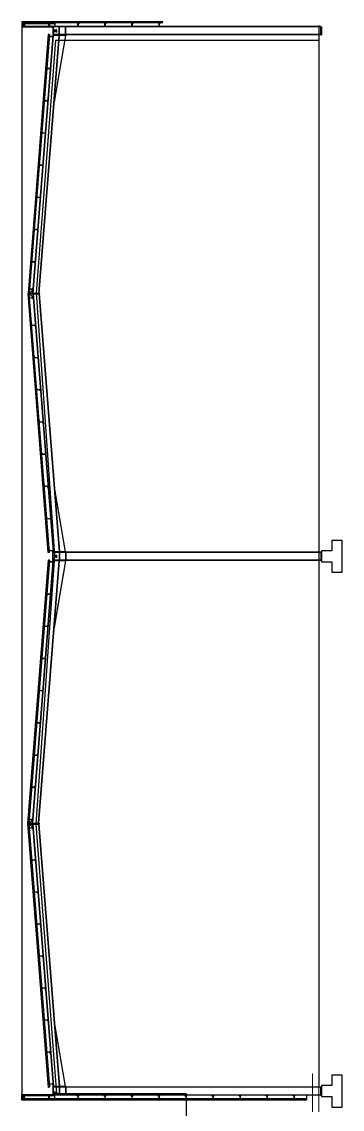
# Model space of a CAD drawing. Header units: millimetres. Extents: x -32 to 1412, y -324 to 2887.
# Drawn here: x 934.3 to 949.7, y 1905.6 to 1957.9 of the extents above; entities that cross this region are included whole.
import ezdxf

# ---------------------------------------------------------------- set-up
doc = ezdxf.new("R2010")
doc.units = ezdxf.units.MM
doc.header["$LTSCALE"] = 0.5
doc.layers.get('0').update_dxf_attribs({"linetype": 'CONTINUOUS'})
doc.layers.add('_Detalhes', color=7, linetype='CONTINUOUS', lineweight=5, true_color=0x00a600)
for name, color, linetype, lineweight in [('Arq_Paredes', 7, 'CONTINUOUS', 5), ('quadros eletricos', 3, 'CONTINUOUS', 30), ('Top_Parques estacionamento', 7, 'CONTINUOUS', 5)]:
    doc.layers.add(name, color=color, linetype=linetype, lineweight=lineweight)
doc.layers.add('construir cortes', color=1, linetype='CONTINUOUS')

# ---------------------------------------------------------------- blocks, each defined once
blk = doc.blocks.new('Z170')
blk.add_lwpolyline([(-0.026, 0.0045), (-0.026, 0.02), (-0.0235, 0.02), (-0.0235, 0.0045, 0.4142136), (-0.0215, 0.0025), (0.0215, 0.0025, 0.4142136), (0.0235, 0.0045), (0.0235, 0.1655, -0.4142136), (0.028, 0.17), (0.071, 0.17, -0.4142136), (0.0755, 0.1655), (0.0755, 0.15), (0.073, 0.15), (0.073, 0.1655, 0.4142136), (0.071, 0.1675), (0.028, 0.1675, 0.4142136), (0.026, 0.1655), (0.026, 0.0045, -0.4142136), (0.0215, 0), (-0.0215, 0, -0.4142136)], format="xyb", close=True)
blk = doc.blocks.new('Lugar de estacionamento - 5 x2_5 mm - 90 graus-380267-A')
at = {"layer": 'Top_Parques estacionamento'}
for p, q in [((73.539, 0.003), (75.385, 0.003)), ((73.539, 0), (73.56, 0))]:
    blk.add_line(p, q, dxfattribs=at)

msp = doc.modelspace()

# ---------------------------------------------------------------- linework, layer by layer
at = {"layer": '_Detalhes'}
msp.add_line((948.562, 1907.27), (948.562, 1905.445), dxfattribs=at)
at = {"layer": 'Arq_Paredes'}
msp.add_line((948.262, 1907.27), (948.262, 1905.424), dxfattribs=at)
at = {"layer": 'construir cortes'}
for p, q in [((934.262, 1957.907), (934.262, 1906.252)), ((941.057, 1957.907), (934.262, 1957.907)), ((941.057, 1957.847), (934.262, 1957.847)), ((935.754, 1957.642), (934.262, 1957.642)), ((934.292, 1957.847), (934.292, 1957.672)), ((934.292, 1957.832), (934.292, 1957.672)), ((934.292, 1957.832), (935.854, 1957.832)), ((934.292, 1957.824), (935.854, 1957.824)), ((934.292, 1957.679), (935.854, 1957.679)), ((935.854, 1957.672), (934.292, 1957.672)), ((934.332, 1957.777), (934.379, 1957.777)), ((934.332, 1957.727), (934.379, 1957.727)), ((934.359, 1957.802), (934.369, 1957.802)), ((934.359, 1957.787), (934.369, 1957.787)), ((934.359, 1957.767), (934.369, 1957.767)), ((934.359, 1957.737), (934.369, 1957.737)), ((934.359, 1957.717), (934.369, 1957.717)), ((934.359, 1957.702), (934.369, 1957.702)), ((934.369, 1957.802), (934.369, 1957.702)), ((934.369, 1957.757), (934.404, 1957.757)), ((934.369, 1957.747), (934.404, 1957.747)), ((934.404, 1957.757), (934.404, 1957.747)), ((935.556, 1957.777), (935.586, 1957.777)), ((935.556, 1957.727), (935.586, 1957.727)), ((935.566, 1957.802), (935.566, 1957.702)), ((935.566, 1957.802), (935.576, 1957.802)), ((935.566, 1957.787), (935.576, 1957.787)), ((935.566, 1957.767), (935.576, 1957.767)), ((935.566, 1957.737), (935.576, 1957.737)), ((935.566, 1957.717), (935.576, 1957.717)), ((935.566, 1957.702), (935.576, 1957.702)), ((935.576, 1957.802), (935.576, 1957.702)), ((935.576, 1957.757), (935.611, 1957.757)), ((935.576, 1957.747), (935.611, 1957.747)), ((935.611, 1957.757), (935.611, 1957.747)), ((935.754, 1957.672), (935.754, 1957.272)), ((935.774, 1957.672), (935.754, 1957.672)), ((948.662, 1957.672), (935.774, 1957.672)), ((935.774, 1957.672), (935.774, 1957.272)), ((948.662, 1957.658), (935.774, 1957.658)), ((935.854, 1957.832), (935.854, 1957.672)), ((936.062, 1957.286), (936.062, 1957.657)), ((936.078, 1957.657), (936.062, 1957.657)), ((936.078, 1957.286), (936.078, 1957.657)), ((936.363, 1957.286), (936.363, 1957.657)), ((936.379, 1957.657), (936.363, 1957.657)), ((936.379, 1957.286), (936.379, 1957.657)), ((936.988, 1957.794), (936.958, 1957.794)), ((936.988, 1957.729), (936.958, 1957.729)), ((936.967, 1957.804), (936.98, 1957.804)), ((936.967, 1957.784), (936.98, 1957.784)), ((936.967, 1957.739), (936.98, 1957.739)), ((936.967, 1957.719), (936.98, 1957.719)), ((936.98, 1957.842), (936.97, 1957.842)), ((936.97, 1957.842), (936.97, 1957.672)), ((936.98, 1957.842), (936.98, 1957.672)), ((937.014, 1957.672), (936.98, 1957.706)), ((938.288, 1957.794), (938.258, 1957.794)), ((938.288, 1957.729), (938.258, 1957.729)), ((938.267, 1957.804), (938.28, 1957.804)), ((938.267, 1957.784), (938.28, 1957.784)), ((938.267, 1957.739), (938.28, 1957.739)), ((938.267, 1957.719), (938.28, 1957.719)), ((938.28, 1957.842), (938.27, 1957.842)), ((938.27, 1957.842), (938.27, 1957.672)), ((938.28, 1957.842), (938.28, 1957.672)), ((938.314, 1957.672), (938.28, 1957.706)), ((939.588, 1957.794), (939.558, 1957.794)), ((939.588, 1957.729), (939.558, 1957.729)), ((939.567, 1957.804), (939.58, 1957.804)), ((939.567, 1957.784), (939.58, 1957.784)), ((939.567, 1957.739), (939.58, 1957.739)), ((939.567, 1957.719), (939.58, 1957.719)), ((939.58, 1957.842), (939.57, 1957.842)), ((939.57, 1957.842), (939.57, 1957.672)), ((939.58, 1957.842), (939.58, 1957.672)), ((939.614, 1957.672), (939.58, 1957.706)), ((940.888, 1957.794), (940.858, 1957.794)), ((940.888, 1957.729), (940.858, 1957.729)), ((940.867, 1957.804), (940.88, 1957.804)), ((940.867, 1957.784), (940.88, 1957.784)), ((940.867, 1957.739), (940.88, 1957.739)), ((940.867, 1957.719), (940.88, 1957.719)), ((940.88, 1957.842), (940.87, 1957.842)), ((940.87, 1957.842), (940.87, 1957.672)), ((940.88, 1957.842), (940.88, 1957.672)), ((940.914, 1957.672), (940.88, 1957.706)), ((948.562, 1957.722), (948.562, 1906.687)), ((948.662, 1957.272), (948.662, 1957.672)), ((948.662, 1957.665), (948.687, 1957.665)), ((948.662, 1957.586), (948.687, 1957.586)), ((948.687, 1957.665), (948.687, 1957.278)), ((935.539, 1957.291), (934.563, 1944.822)), ((935.599, 1957.287), (934.623, 1944.822)), ((934.801, 1944.822), (935.772, 1957.251)), ((934.811, 1944.822), (935.782, 1957.251)), ((935.091, 1944.822), (936.062, 1957.251)), ((935.101, 1944.822), (936.073, 1957.251)), ((935.599, 1957.287), (935.539, 1957.291)), ((935.598, 1957.204), (935.598, 1957.21)), ((935.598, 1957.21), (935.767, 1957.196)), ((935.598, 1957.204), (935.767, 1957.19)), ((935.622, 1957.202), (935.623, 1957.208)), ((935.631, 1957.189), (935.634, 1957.219)), ((935.642, 1957.2), (935.643, 1957.206)), ((935.712, 1957.195), (935.713, 1957.201)), ((935.721, 1957.182), (935.724, 1957.212)), ((935.732, 1957.193), (935.733, 1957.199)), ((935.774, 1957.272), (935.754, 1957.272)), ((935.754, 1957.271), (935.754, 1957.251)), ((935.754, 1957.271), (936.394, 1957.271)), ((936.394, 1957.251), (935.754, 1957.251)), ((935.767, 1957.19), (935.767, 1957.196)), ((948.662, 1957.285), (935.774, 1957.285)), ((948.662, 1957.272), (935.774, 1957.272)), ((935.814, 1957.272), (935.814, 1957.285)), ((935.814, 1957.251), (935.814, 1957.271)), ((936.374, 1957.251), (935.823, 1954.051)), ((935.826, 1957.292), (935.826, 1957.244)), ((935.829, 1957.519), (935.859, 1957.519)), ((935.829, 1957.424), (935.859, 1957.424)), ((936.363, 1957.251), (935.832, 1954.166)), ((935.838, 1957.272), (935.838, 1957.285)), ((935.838, 1957.251), (935.838, 1957.271)), ((935.844, 1957.504), (935.844, 1957.534)), ((935.844, 1957.439), (935.844, 1957.409)), ((935.912, 1957.272), (935.912, 1957.285)), ((935.912, 1957.251), (935.912, 1957.271)), ((935.924, 1957.519), (935.954, 1957.519)), ((935.924, 1957.424), (935.954, 1957.424)), ((935.924, 1957.292), (935.924, 1957.244)), ((935.936, 1957.272), (935.936, 1957.285)), ((935.936, 1957.251), (935.936, 1957.271)), ((935.939, 1957.504), (935.939, 1957.534)), ((935.939, 1957.439), (935.939, 1957.409)), ((936.009, 1957.272), (936.009, 1957.285)), ((936.009, 1957.251), (936.009, 1957.271)), ((936.021, 1957.292), (936.021, 1957.244)), ((936.033, 1957.272), (936.033, 1957.285)), ((936.033, 1957.251), (936.033, 1957.271)), ((936.078, 1957.286), (936.062, 1957.286)), ((936.114, 1957.272), (936.114, 1957.285)), ((936.114, 1957.251), (936.114, 1957.271)), ((936.126, 1957.292), (936.126, 1957.244)), ((936.138, 1957.272), (936.138, 1957.285)), ((936.138, 1957.251), (936.138, 1957.271)), ((936.309, 1957.272), (936.309, 1957.285)), ((936.309, 1957.251), (936.309, 1957.271)), ((936.321, 1957.292), (936.321, 1957.244)), ((936.333, 1957.272), (936.333, 1957.285)), ((936.333, 1957.251), (936.333, 1957.271)), ((936.379, 1957.286), (936.363, 1957.286)), ((936.394, 1957.271), (936.394, 1957.251)), ((948.651, 1957.572), (948.699, 1957.572)), ((948.651, 1957.372), (948.699, 1957.372)), ((948.662, 1957.558), (948.687, 1957.558)), ((948.662, 1957.386), (948.687, 1957.386)), ((948.662, 1957.358), (948.687, 1957.358)), ((948.662, 1957.278), (948.687, 1957.278)), ((935.476, 1955.654), (935.477, 1955.66)), ((935.476, 1955.654), (935.646, 1955.64)), ((935.477, 1955.66), (935.646, 1955.646)), ((935.501, 1955.652), (935.502, 1955.658)), ((935.51, 1955.639), (935.513, 1955.669)), ((935.521, 1955.65), (935.522, 1955.656)), ((935.591, 1955.645), (935.592, 1955.651)), ((935.6, 1955.632), (935.602, 1955.662)), ((935.611, 1955.643), (935.611, 1955.649)), ((935.646, 1955.64), (935.646, 1955.646)), ((935.355, 1954.104), (935.356, 1954.11)), ((935.355, 1954.104), (935.525, 1954.09)), ((935.356, 1954.11), (935.525, 1954.096)), ((935.38, 1954.102), (935.381, 1954.108)), ((935.389, 1954.089), (935.392, 1954.119)), ((935.4, 1954.1), (935.401, 1954.106)), ((935.47, 1954.095), (935.47, 1954.101)), ((935.479, 1954.082), (935.481, 1954.112)), ((935.49, 1954.093), (935.49, 1954.099)), ((935.525, 1954.09), (935.525, 1954.096)), ((935.234, 1952.554), (935.235, 1952.56)), ((935.234, 1952.554), (935.404, 1952.54)), ((935.235, 1952.56), (935.404, 1952.546)), ((935.259, 1952.552), (935.26, 1952.558)), ((935.268, 1952.539), (935.27, 1952.569)), ((935.279, 1952.55), (935.279, 1952.556)), ((935.349, 1952.545), (935.349, 1952.551)), ((935.358, 1952.532), (935.36, 1952.562)), ((935.369, 1952.543), (935.369, 1952.549)), ((935.404, 1952.54), (935.404, 1952.546)), ((935.113, 1951.004), (935.114, 1951.01)), ((935.113, 1951.004), (935.283, 1950.99)), ((935.114, 1951.01), (935.283, 1950.996)), ((935.138, 1951.002), (935.138, 1951.008)), ((935.147, 1950.989), (935.149, 1951.019)), ((935.158, 1951), (935.158, 1951.006)), ((935.228, 1950.995), (935.228, 1951.001)), ((935.237, 1950.982), (935.239, 1951.012)), ((935.248, 1950.993), (935.248, 1950.999)), ((935.283, 1950.99), (935.283, 1950.996)), ((934.992, 1949.454), (934.992, 1949.46)), ((934.992, 1949.46), (935.162, 1949.446)), ((934.992, 1949.454), (935.161, 1949.44)), ((935.017, 1949.452), (935.017, 1949.458)), ((935.026, 1949.439), (935.028, 1949.469)), ((935.037, 1949.45), (935.037, 1949.456)), ((935.107, 1949.445), (935.107, 1949.451)), ((935.116, 1949.432), (935.118, 1949.462)), ((935.127, 1949.443), (935.127, 1949.449)), ((935.161, 1949.44), (935.162, 1949.446)), ((934.871, 1947.904), (934.871, 1947.91)), ((934.871, 1947.91), (935.041, 1947.896)), ((934.871, 1947.904), (935.04, 1947.89)), ((934.896, 1947.902), (934.896, 1947.908)), ((934.905, 1947.889), (934.907, 1947.919)), ((934.916, 1947.9), (934.916, 1947.906)), ((934.985, 1947.895), (934.986, 1947.901)), ((934.994, 1947.882), (934.997, 1947.912)), ((935.005, 1947.893), (935.006, 1947.899)), ((935.04, 1947.89), (935.041, 1947.896)), ((934.75, 1946.354), (934.75, 1946.36)), ((934.75, 1946.36), (934.92, 1946.346)), ((934.75, 1946.354), (934.919, 1946.34)), ((934.775, 1946.352), (934.775, 1946.358)), ((934.784, 1946.339), (934.786, 1946.369)), ((934.795, 1946.35), (934.795, 1946.356)), ((934.864, 1946.345), (934.865, 1946.351)), ((934.873, 1946.332), (934.876, 1946.362)), ((934.884, 1946.343), (934.885, 1946.349)), ((934.919, 1946.34), (934.92, 1946.346)), ((934.645, 1945.029), (934.645, 1945.035)), ((934.645, 1945.035), (934.814, 1945.021)), ((934.645, 1945.029), (934.814, 1945.015)), ((934.669, 1945.027), (934.67, 1945.033)), ((934.679, 1945.014), (934.681, 1945.044)), ((934.689, 1945.025), (934.69, 1945.031)), ((934.759, 1945.02), (934.76, 1945.026)), ((934.768, 1945.007), (934.771, 1945.037)), ((934.779, 1945.018), (934.78, 1945.024)), ((934.814, 1945.015), (934.814, 1945.021)), ((935.539, 1932.352), (934.563, 1944.822)), ((935.599, 1932.357), (934.623, 1944.822)), ((934.641, 1944.842), (934.641, 1944.822)), ((934.641, 1944.842), (935.121, 1944.842)), ((935.121, 1944.822), (934.641, 1944.822)), ((935.121, 1944.821), (934.641, 1944.821)), ((934.641, 1944.801), (934.641, 1944.821)), ((934.641, 1944.801), (935.121, 1944.801)), ((934.645, 1944.615), (934.814, 1944.628)), ((934.645, 1944.609), (934.814, 1944.622)), ((934.645, 1944.615), (934.645, 1944.609)), ((934.657, 1944.822), (935.137, 1944.822)), ((934.657, 1944.822), (935.137, 1944.822)), ((934.792, 1944.993), (934.661, 1944.862)), ((934.661, 1944.842), (934.661, 1944.862)), ((934.661, 1944.801), (934.661, 1944.781)), ((934.792, 1944.65), (934.661, 1944.781)), ((934.669, 1944.617), (934.67, 1944.611)), ((934.679, 1944.629), (934.681, 1944.6)), ((934.689, 1944.618), (934.69, 1944.612)), ((934.709, 1944.822), (934.709, 1944.842)), ((934.709, 1944.821), (934.709, 1944.801)), ((934.721, 1944.849), (934.721, 1944.815)), ((934.721, 1944.794), (934.721, 1944.828)), ((934.733, 1944.822), (934.733, 1944.842)), ((934.733, 1944.821), (934.733, 1944.801)), ((934.759, 1944.624), (934.76, 1944.618)), ((934.768, 1944.636), (934.771, 1944.607)), ((934.779, 1944.625), (934.78, 1944.619)), ((934.792, 1944.993), (934.812, 1944.991)), ((934.792, 1944.65), (934.812, 1944.652)), ((934.801, 1944.821), (935.772, 1932.393)), ((934.811, 1944.821), (935.782, 1932.393)), ((934.814, 1944.628), (934.814, 1944.622)), ((934.842, 1944.822), (934.842, 1944.842)), ((934.842, 1944.821), (934.842, 1944.801)), ((934.854, 1944.849), (934.854, 1944.815)), ((934.854, 1944.794), (934.854, 1944.828)), ((934.866, 1944.822), (934.866, 1944.842)), ((934.866, 1944.821), (934.866, 1944.801)), ((934.939, 1944.822), (934.939, 1944.842)), ((934.939, 1944.821), (934.939, 1944.801)), ((934.951, 1944.849), (934.951, 1944.815)), ((934.951, 1944.794), (934.951, 1944.828)), ((934.963, 1944.822), (934.963, 1944.842)), ((934.963, 1944.821), (934.963, 1944.801)), ((935.037, 1944.822), (935.037, 1944.842)), ((935.037, 1944.821), (935.037, 1944.801)), ((935.049, 1944.849), (935.049, 1944.815)), ((935.049, 1944.794), (935.049, 1944.828)), ((935.061, 1944.822), (935.061, 1944.842)), ((935.061, 1944.821), (935.061, 1944.801)), ((935.091, 1944.821), (936.062, 1932.393)), ((935.101, 1944.821), (936.073, 1932.393)), ((935.121, 1944.842), (935.121, 1944.822)), ((935.121, 1944.801), (935.121, 1944.821)), ((934.75, 1943.29), (934.919, 1943.303)), ((934.75, 1943.284), (934.92, 1943.297)), ((934.75, 1943.29), (934.75, 1943.284)), ((934.775, 1943.292), (934.775, 1943.286)), ((934.784, 1943.304), (934.786, 1943.275)), ((934.795, 1943.293), (934.795, 1943.287)), ((934.864, 1943.299), (934.865, 1943.293)), ((934.873, 1943.311), (934.876, 1943.282)), ((934.884, 1943.3), (934.885, 1943.294)), ((934.919, 1943.303), (934.92, 1943.297)), ((934.871, 1941.74), (935.04, 1941.753)), ((934.871, 1941.734), (935.041, 1941.747)), ((934.871, 1941.74), (934.871, 1941.734)), ((934.896, 1941.742), (934.896, 1941.736)), ((934.905, 1941.754), (934.907, 1941.725)), ((934.916, 1941.743), (934.916, 1941.737)), ((934.985, 1941.749), (934.986, 1941.743)), ((934.994, 1941.761), (934.997, 1941.732)), ((935.005, 1941.75), (935.006, 1941.744)), ((935.04, 1941.753), (935.041, 1941.747)), ((934.992, 1940.19), (935.161, 1940.203)), ((934.992, 1940.184), (935.162, 1940.197)), ((934.992, 1940.19), (934.992, 1940.184)), ((935.017, 1940.192), (935.017, 1940.186)), ((935.026, 1940.204), (935.028, 1940.175)), ((935.037, 1940.193), (935.037, 1940.187)), ((935.107, 1940.199), (935.107, 1940.193)), ((935.116, 1940.211), (935.118, 1940.182)), ((935.127, 1940.2), (935.127, 1940.194)), ((935.161, 1940.203), (935.162, 1940.197)), ((935.113, 1938.64), (935.283, 1938.653)), ((935.113, 1938.64), (935.114, 1938.634)), ((935.114, 1938.634), (935.283, 1938.647)), ((935.138, 1938.642), (935.138, 1938.636)), ((935.147, 1938.654), (935.149, 1938.625)), ((935.158, 1938.643), (935.158, 1938.637)), ((935.228, 1938.649), (935.228, 1938.643)), ((935.237, 1938.661), (935.239, 1938.632)), ((935.248, 1938.65), (935.248, 1938.644)), ((935.283, 1938.653), (935.283, 1938.647)), ((935.234, 1937.09), (935.404, 1937.103)), ((935.234, 1937.09), (935.235, 1937.084)), ((935.235, 1937.084), (935.404, 1937.097)), ((935.259, 1937.092), (935.26, 1937.086)), ((935.268, 1937.104), (935.27, 1937.075)), ((935.279, 1937.093), (935.279, 1937.087)), ((935.349, 1937.099), (935.349, 1937.093)), ((935.358, 1937.111), (935.36, 1937.082)), ((935.369, 1937.1), (935.369, 1937.094)), ((935.404, 1937.103), (935.404, 1937.097)), ((936.374, 1932.393), (935.823, 1935.593)), ((935.355, 1935.54), (935.525, 1935.553)), ((935.355, 1935.54), (935.356, 1935.534)), ((935.356, 1935.534), (935.525, 1935.547)), ((935.38, 1935.542), (935.381, 1935.536)), ((935.389, 1935.554), (935.392, 1935.525)), ((935.4, 1935.543), (935.401, 1935.537)), ((935.47, 1935.549), (935.47, 1935.543)), ((935.479, 1935.561), (935.481, 1935.532)), ((935.49, 1935.55), (935.49, 1935.544)), ((935.525, 1935.553), (935.525, 1935.547)), ((936.363, 1932.393), (935.832, 1935.477)), ((935.476, 1933.99), (935.646, 1934.003)), ((935.476, 1933.99), (935.477, 1933.984)), ((935.477, 1933.984), (935.646, 1933.997)), ((935.501, 1933.992), (935.502, 1933.986)), ((935.51, 1934.004), (935.513, 1933.975)), ((935.521, 1933.993), (935.522, 1933.987)), ((935.591, 1933.999), (935.592, 1933.993)), ((935.6, 1934.011), (935.602, 1933.982)), ((935.611, 1934), (935.611, 1933.994)), ((935.646, 1934.003), (935.646, 1933.997)), ((935.598, 1932.44), (935.767, 1932.453)), ((935.631, 1932.454), (935.634, 1932.425)), ((935.721, 1932.461), (935.724, 1932.432)), ((935.767, 1932.453), (935.767, 1932.447)), ((935.539, 1931.991), (934.546, 1919.307)), ((935.599, 1931.987), (934.607, 1919.307)), ((934.785, 1919.317), (935.772, 1931.951)), ((934.795, 1919.317), (935.782, 1931.951)), ((935.075, 1919.317), (936.062, 1931.951)), ((935.085, 1919.317), (936.073, 1931.951)), ((935.599, 1932.357), (935.539, 1932.352)), ((935.599, 1931.987), (935.539, 1931.991)), ((935.598, 1932.434), (935.767, 1932.447)), ((935.598, 1932.44), (935.598, 1932.434)), ((935.622, 1932.442), (935.623, 1932.436)), ((935.642, 1932.443), (935.643, 1932.437)), ((935.712, 1932.449), (935.713, 1932.443)), ((935.732, 1932.45), (935.733, 1932.444)), ((936.394, 1932.393), (935.754, 1932.393)), ((935.754, 1932.373), (935.754, 1932.393)), ((935.754, 1932.373), (936.394, 1932.373)), ((935.754, 1931.972), (935.754, 1932.372)), ((935.774, 1932.372), (935.754, 1932.372)), ((935.774, 1931.972), (935.754, 1931.972)), ((935.754, 1931.971), (935.754, 1931.951)), ((935.754, 1931.971), (936.394, 1931.971)), ((936.394, 1931.951), (935.754, 1931.951)), ((948.662, 1932.372), (935.774, 1932.372)), ((935.774, 1931.972), (935.774, 1932.372)), ((948.662, 1932.358), (935.774, 1932.358)), ((948.662, 1931.985), (935.774, 1931.985)), ((948.662, 1931.972), (935.774, 1931.972)), ((935.814, 1932.393), (935.814, 1932.373)), ((935.814, 1932.372), (935.814, 1932.358)), ((935.814, 1931.972), (935.814, 1931.985)), ((935.814, 1931.951), (935.814, 1931.971)), ((936.374, 1931.951), (935.823, 1928.751)), ((935.826, 1932.351), (935.826, 1932.4)), ((935.826, 1931.992), (935.826, 1931.944)), ((935.829, 1932.219), (935.859, 1932.219)), ((935.829, 1932.124), (935.859, 1932.124)), ((936.363, 1931.951), (935.832, 1928.866)), ((935.838, 1932.393), (935.838, 1932.373)), ((935.838, 1932.372), (935.838, 1932.358)), ((935.838, 1931.972), (935.838, 1931.985)), ((935.838, 1931.951), (935.838, 1931.971)), ((935.844, 1932.204), (935.844, 1932.234)), ((935.844, 1932.139), (935.844, 1932.109)), ((935.912, 1932.393), (935.912, 1932.373)), ((935.912, 1932.372), (935.912, 1932.358)), ((935.912, 1931.972), (935.912, 1931.985)), ((935.912, 1931.951), (935.912, 1931.971)), ((935.924, 1932.351), (935.924, 1932.4)), ((935.924, 1932.219), (935.954, 1932.219)), ((935.924, 1932.124), (935.954, 1932.124)), ((935.924, 1931.992), (935.924, 1931.944)), ((935.936, 1932.393), (935.936, 1932.373)), ((935.936, 1932.372), (935.936, 1932.358)), ((935.936, 1931.972), (935.936, 1931.985)), ((935.936, 1931.951), (935.936, 1931.971)), ((935.939, 1932.204), (935.939, 1932.234)), ((935.939, 1932.139), (935.939, 1932.109)), ((936.009, 1932.393), (936.009, 1932.373)), ((936.009, 1932.372), (936.009, 1932.358)), ((936.009, 1931.972), (936.009, 1931.985)), ((936.009, 1931.951), (936.009, 1931.971)), ((936.021, 1932.351), (936.021, 1932.4)), ((936.021, 1931.992), (936.021, 1931.944)), ((936.033, 1932.393), (936.033, 1932.373)), ((936.033, 1932.372), (936.033, 1932.358)), ((936.033, 1931.972), (936.033, 1931.985)), ((936.033, 1931.951), (936.033, 1931.971)), ((936.062, 1932.357), (936.062, 1931.986)), ((936.078, 1932.357), (936.062, 1932.357)), ((936.078, 1931.986), (936.062, 1931.986)), ((936.078, 1932.357), (936.078, 1931.986)), ((936.114, 1932.393), (936.114, 1932.373)), ((936.114, 1932.372), (936.114, 1932.358)), ((936.114, 1931.972), (936.114, 1931.985)), ((936.114, 1931.951), (936.114, 1931.971)), ((936.126, 1932.351), (936.126, 1932.4)), ((936.126, 1931.992), (936.126, 1931.944)), ((936.138, 1932.393), (936.138, 1932.373)), ((936.138, 1932.372), (936.138, 1932.358)), ((936.138, 1931.972), (936.138, 1931.985)), ((936.138, 1931.951), (936.138, 1931.971)), ((936.309, 1932.393), (936.309, 1932.373)), ((936.309, 1932.372), (936.309, 1932.358)), ((936.309, 1931.972), (936.309, 1931.985)), ((936.309, 1931.951), (936.309, 1931.971)), ((936.321, 1932.351), (936.321, 1932.4)), ((936.321, 1931.992), (936.321, 1931.944)), ((936.333, 1932.393), (936.333, 1932.373)), ((936.333, 1932.372), (936.333, 1932.358)), ((936.333, 1931.972), (936.333, 1931.985)), ((936.333, 1931.951), (936.333, 1931.971)), ((936.363, 1932.357), (936.363, 1931.986)), ((936.379, 1932.357), (936.363, 1932.357)), ((936.379, 1931.986), (936.363, 1931.986)), ((936.379, 1932.357), (936.379, 1931.986)), ((936.394, 1932.373), (936.394, 1932.393)), ((936.394, 1931.971), (936.394, 1931.951)), ((948.651, 1932.272), (948.699, 1932.272)), ((948.651, 1932.072), (948.699, 1932.072)), ((948.662, 1932.372), (948.662, 1931.972)), ((948.662, 1932.365), (948.687, 1932.365)), ((948.662, 1932.286), (948.687, 1932.286)), ((948.662, 1932.258), (948.687, 1932.258)), ((948.662, 1932.086), (948.687, 1932.086)), ((948.662, 1932.058), (948.687, 1932.058)), ((948.662, 1931.978), (948.687, 1931.978)), ((948.687, 1931.978), (948.687, 1932.365)), ((935.598, 1931.904), (935.598, 1931.91)), ((935.598, 1931.91), (935.767, 1931.896)), ((935.598, 1931.904), (935.767, 1931.89)), ((935.622, 1931.902), (935.623, 1931.908)), ((935.631, 1931.889), (935.634, 1931.919)), ((935.642, 1931.9), (935.643, 1931.906)), ((935.712, 1931.895), (935.713, 1931.901)), ((935.721, 1931.882), (935.724, 1931.912)), ((935.732, 1931.893), (935.733, 1931.899)), ((935.767, 1931.89), (935.767, 1931.896)), ((935.476, 1930.354), (935.477, 1930.36)), ((935.477, 1930.36), (935.646, 1930.346)), ((935.501, 1930.352), (935.502, 1930.358)), ((935.51, 1930.339), (935.513, 1930.369)), ((935.6, 1930.332), (935.602, 1930.362)), ((935.476, 1930.354), (935.646, 1930.34)), ((935.521, 1930.35), (935.522, 1930.356)), ((935.591, 1930.345), (935.592, 1930.351)), ((935.611, 1930.343), (935.611, 1930.349)), ((935.646, 1930.34), (935.646, 1930.346)), ((935.355, 1928.804), (935.356, 1928.81)), ((935.355, 1928.804), (935.525, 1928.79)), ((935.356, 1928.81), (935.525, 1928.796)), ((935.38, 1928.802), (935.381, 1928.808)), ((935.389, 1928.789), (935.392, 1928.819)), ((935.4, 1928.8), (935.401, 1928.806)), ((935.47, 1928.795), (935.47, 1928.801)), ((935.479, 1928.782), (935.481, 1928.812)), ((935.49, 1928.793), (935.49, 1928.799)), ((935.525, 1928.79), (935.525, 1928.796)), ((935.234, 1927.254), (935.235, 1927.26)), ((935.234, 1927.254), (935.404, 1927.24)), ((935.235, 1927.26), (935.404, 1927.246)), ((935.259, 1927.252), (935.26, 1927.258)), ((935.268, 1927.239), (935.27, 1927.269)), ((935.279, 1927.25), (935.279, 1927.256)), ((935.349, 1927.245), (935.349, 1927.251)), ((935.358, 1927.232), (935.36, 1927.262)), ((935.369, 1927.243), (935.369, 1927.249)), ((935.404, 1927.24), (935.404, 1927.246)), ((935.113, 1925.704), (935.114, 1925.71)), ((935.113, 1925.704), (935.283, 1925.69)), ((935.114, 1925.71), (935.283, 1925.696)), ((935.138, 1925.702), (935.138, 1925.708)), ((935.147, 1925.689), (935.149, 1925.719)), ((935.158, 1925.7), (935.158, 1925.706)), ((935.228, 1925.695), (935.228, 1925.701)), ((935.237, 1925.682), (935.239, 1925.712)), ((935.248, 1925.693), (935.248, 1925.699)), ((935.283, 1925.69), (935.283, 1925.696)), ((934.992, 1924.154), (934.992, 1924.16)), ((934.992, 1924.16), (935.162, 1924.146)), ((934.992, 1924.154), (935.161, 1924.14)), ((935.017, 1924.152), (935.017, 1924.158)), ((935.026, 1924.139), (935.028, 1924.169)), ((935.037, 1924.15), (935.037, 1924.156)), ((935.107, 1924.145), (935.107, 1924.151)), ((935.116, 1924.132), (935.118, 1924.162)), ((935.127, 1924.143), (935.127, 1924.149)), ((935.161, 1924.14), (935.162, 1924.146)), ((934.871, 1922.604), (934.871, 1922.61)), ((934.871, 1922.61), (935.041, 1922.596)), ((934.871, 1922.604), (935.04, 1922.59)), ((934.896, 1922.602), (934.896, 1922.608)), ((934.905, 1922.589), (934.907, 1922.619)), ((934.916, 1922.6), (934.916, 1922.606)), ((934.985, 1922.595), (934.986, 1922.601)), ((934.994, 1922.582), (934.997, 1922.612)), ((935.005, 1922.593), (935.006, 1922.599)), ((935.04, 1922.59), (935.041, 1922.596)), ((934.75, 1921.054), (934.75, 1921.06)), ((934.75, 1921.06), (934.92, 1921.046)), ((934.75, 1921.054), (934.919, 1921.04)), ((934.775, 1921.052), (934.775, 1921.058)), ((934.784, 1921.039), (934.786, 1921.069)), ((934.795, 1921.05), (934.795, 1921.056)), ((934.864, 1921.045), (934.865, 1921.051)), ((934.873, 1921.032), (934.876, 1921.062)), ((934.884, 1921.043), (934.885, 1921.049)), ((934.919, 1921.04), (934.92, 1921.046)), ((934.629, 1919.504), (934.629, 1919.51)), ((934.629, 1919.51), (934.799, 1919.496)), ((934.629, 1919.504), (934.798, 1919.49)), ((934.776, 1919.468), (934.645, 1919.337)), ((934.653, 1919.502), (934.654, 1919.508)), ((934.663, 1919.489), (934.665, 1919.519)), ((934.673, 1919.5), (934.674, 1919.506)), ((934.743, 1919.495), (934.744, 1919.501)), ((934.752, 1919.482), (934.755, 1919.512)), ((934.763, 1919.493), (934.764, 1919.499)), ((934.776, 1919.468), (934.796, 1919.466)), ((934.798, 1919.49), (934.799, 1919.496)), ((934.546, 1919.307), (935.539, 1906.602)), ((934.607, 1919.307), (935.599, 1906.607)), ((934.625, 1919.317), (934.625, 1919.297)), ((934.625, 1919.317), (935.105, 1919.317)), ((935.105, 1919.297), (934.625, 1919.297)), ((935.105, 1919.296), (934.625, 1919.296)), ((934.625, 1919.276), (934.625, 1919.296)), ((934.625, 1919.276), (935.105, 1919.276)), ((934.629, 1919.09), (934.798, 1919.103)), ((934.629, 1919.084), (934.799, 1919.097)), ((934.629, 1919.09), (934.629, 1919.084)), ((934.645, 1919.317), (934.645, 1919.337)), ((934.645, 1919.276), (934.645, 1919.256)), ((934.776, 1919.125), (934.645, 1919.256)), ((934.653, 1919.092), (934.654, 1919.086)), ((934.663, 1919.104), (934.665, 1919.075)), ((934.673, 1919.093), (934.674, 1919.087)), ((934.693, 1919.297), (934.693, 1919.317)), ((934.693, 1919.296), (934.693, 1919.276)), ((934.705, 1919.324), (934.705, 1919.29)), ((934.705, 1919.269), (934.705, 1919.303)), ((934.717, 1919.297), (934.717, 1919.317)), ((934.717, 1919.296), (934.717, 1919.276)), ((934.743, 1919.099), (934.744, 1919.093)), ((934.752, 1919.111), (934.755, 1919.082)), ((934.763, 1919.1), (934.764, 1919.094)), ((934.776, 1919.125), (934.796, 1919.127)), ((934.785, 1919.276), (935.772, 1906.643)), ((934.795, 1919.276), (935.782, 1906.643)), ((934.798, 1919.103), (934.799, 1919.097)), ((934.826, 1919.297), (934.826, 1919.317)), ((934.826, 1919.296), (934.826, 1919.276)), ((934.838, 1919.324), (934.838, 1919.29)), ((934.838, 1919.269), (934.838, 1919.303)), ((934.85, 1919.297), (934.85, 1919.317)), ((934.85, 1919.296), (934.85, 1919.276)), ((934.923, 1919.297), (934.923, 1919.317)), ((934.923, 1919.296), (934.923, 1919.276)), ((934.935, 1919.324), (934.935, 1919.29)), ((934.935, 1919.269), (934.935, 1919.303)), ((934.947, 1919.297), (934.947, 1919.317)), ((934.947, 1919.296), (934.947, 1919.276)), ((935.021, 1919.297), (935.021, 1919.317)), ((935.021, 1919.296), (935.021, 1919.276)), ((935.033, 1919.324), (935.033, 1919.29)), ((935.033, 1919.269), (935.033, 1919.303)), ((935.045, 1919.297), (935.045, 1919.317)), ((935.045, 1919.296), (935.045, 1919.276)), ((935.075, 1919.276), (936.062, 1906.643)), ((935.085, 1919.276), (936.073, 1906.643)), ((935.105, 1919.317), (935.105, 1919.297)), ((935.105, 1919.276), (935.105, 1919.296)), ((934.749, 1917.549), (934.918, 1917.562)), ((934.749, 1917.543), (934.919, 1917.556)), ((934.749, 1917.549), (934.749, 1917.543)), ((934.774, 1917.551), (934.774, 1917.545)), ((934.783, 1917.564), (934.785, 1917.534)), ((934.794, 1917.553), (934.794, 1917.547)), ((934.864, 1917.558), (934.864, 1917.552)), ((934.873, 1917.571), (934.875, 1917.541)), ((934.884, 1917.56), (934.884, 1917.554)), ((934.918, 1917.562), (934.919, 1917.556)), ((934.869, 1916.008), (935.039, 1916.022)), ((934.869, 1916.008), (934.87, 1916.002)), ((934.87, 1916.002), (935.039, 1916.016)), ((934.894, 1916.01), (934.895, 1916.004)), ((934.903, 1916.023), (934.906, 1915.993)), ((934.914, 1916.012), (934.915, 1916.006)), ((934.984, 1916.017), (934.984, 1916.011)), ((934.993, 1916.03), (934.995, 1916)), ((935.004, 1916.019), (935.004, 1916.013)), ((935.039, 1916.022), (935.039, 1916.016)), ((934.99, 1914.468), (935.159, 1914.481)), ((934.99, 1914.462), (935.16, 1914.475)), ((934.99, 1914.468), (934.99, 1914.462)), ((935.015, 1914.47), (935.015, 1914.464)), ((935.024, 1914.483), (935.026, 1914.453)), ((935.035, 1914.471), (935.035, 1914.465)), ((935.104, 1914.477), (935.105, 1914.471)), ((935.113, 1914.49), (935.116, 1914.46)), ((935.124, 1914.478), (935.125, 1914.472)), ((935.159, 1914.481), (935.16, 1914.475)), ((935.11, 1912.927), (935.28, 1912.94)), ((935.11, 1912.927), (935.111, 1912.921)), ((935.111, 1912.921), (935.28, 1912.934)), ((935.135, 1912.929), (935.135, 1912.923)), ((935.144, 1912.942), (935.146, 1912.912)), ((935.155, 1912.931), (935.155, 1912.925)), ((935.225, 1912.936), (935.225, 1912.93)), ((935.234, 1912.949), (935.236, 1912.919)), ((935.245, 1912.938), (935.245, 1912.932)), ((935.28, 1912.94), (935.28, 1912.934)), ((935.23, 1911.387), (935.4, 1911.4)), ((935.23, 1911.387), (935.231, 1911.381)), ((935.231, 1911.381), (935.4, 1911.394)), ((935.255, 1911.389), (935.256, 1911.383)), ((935.264, 1911.401), (935.267, 1911.371)), ((935.275, 1911.39), (935.276, 1911.384)), ((935.345, 1911.396), (935.346, 1911.39)), ((935.354, 1911.408), (935.357, 1911.378)), ((935.365, 1911.397), (935.366, 1911.391)), ((935.4, 1911.4), (935.4, 1911.394)), ((935.351, 1909.846), (935.52, 1909.859)), ((935.351, 1909.84), (935.521, 1909.853)), ((935.351, 1909.846), (935.351, 1909.84)), ((935.376, 1909.848), (935.376, 1909.842)), ((935.385, 1909.861), (935.387, 1909.831)), ((935.396, 1909.849), (935.396, 1909.843)), ((935.466, 1909.855), (935.466, 1909.849)), ((935.475, 1909.868), (935.477, 1909.838)), ((935.485, 1909.856), (935.486, 1909.851)), ((935.52, 1909.859), (935.521, 1909.853)), ((936.374, 1906.643), (935.823, 1909.843)), ((936.363, 1906.643), (935.832, 1909.727)), ((935.471, 1908.305), (935.641, 1908.319)), ((935.471, 1908.305), (935.472, 1908.299)), ((935.472, 1908.299), (935.641, 1908.313)), ((935.496, 1908.307), (935.497, 1908.301)), ((935.505, 1908.32), (935.508, 1908.29)), ((935.516, 1908.309), (935.517, 1908.303)), ((935.586, 1908.314), (935.586, 1908.308)), ((935.595, 1908.327), (935.597, 1908.297)), ((935.606, 1908.316), (935.606, 1908.31)), ((935.641, 1908.319), (935.641, 1908.313)), ((935.599, 1906.607), (935.539, 1906.602)), ((935.592, 1906.765), (935.761, 1906.778)), ((935.592, 1906.759), (935.762, 1906.772)), ((935.592, 1906.765), (935.592, 1906.759)), ((935.617, 1906.767), (935.617, 1906.761)), ((935.626, 1906.779), (935.628, 1906.75)), ((935.637, 1906.768), (935.637, 1906.762)), ((935.706, 1906.774), (935.707, 1906.768)), ((935.715, 1906.786), (935.718, 1906.757)), ((935.726, 1906.775), (935.727, 1906.769)), ((936.394, 1906.643), (935.754, 1906.643)), ((935.754, 1906.623), (935.754, 1906.643)), ((935.754, 1906.623), (936.394, 1906.623)), ((935.754, 1906.622), (935.754, 1906.222)), ((935.774, 1906.622), (935.754, 1906.622)), ((935.761, 1906.778), (935.762, 1906.772)), ((948.662, 1906.622), (935.774, 1906.622)), ((935.774, 1906.622), (935.774, 1906.222)), ((948.662, 1906.608), (935.774, 1906.608)), ((935.814, 1906.643), (935.814, 1906.623)), ((935.814, 1906.622), (935.814, 1906.608)), ((935.826, 1906.601), (935.826, 1906.65)), ((935.829, 1906.389), (935.859, 1906.389)), ((935.829, 1906.294), (935.859, 1906.294)), ((935.838, 1906.643), (935.838, 1906.623)), ((935.838, 1906.622), (935.838, 1906.608)), ((935.844, 1906.374), (935.844, 1906.404)), ((935.844, 1906.309), (935.844, 1906.279)), ((935.912, 1906.643), (935.912, 1906.623)), ((935.912, 1906.622), (935.912, 1906.608)), ((935.924, 1906.601), (935.924, 1906.65)), ((935.924, 1906.389), (935.954, 1906.389)), ((935.924, 1906.294), (935.954, 1906.294)), ((935.936, 1906.643), (935.936, 1906.623)), ((935.936, 1906.622), (935.936, 1906.608)), ((935.939, 1906.374), (935.939, 1906.404)), ((935.939, 1906.309), (935.939, 1906.279)), ((936.009, 1906.643), (936.009, 1906.623)), ((936.009, 1906.622), (936.009, 1906.608)), ((936.021, 1906.601), (936.021, 1906.65)), ((936.033, 1906.643), (936.033, 1906.623)), ((936.033, 1906.622), (936.033, 1906.608)), ((936.062, 1906.607), (936.062, 1906.236)), ((936.078, 1906.607), (936.062, 1906.607)), ((936.078, 1906.607), (936.078, 1906.236)), ((936.114, 1906.643), (936.114, 1906.623)), ((936.114, 1906.622), (936.114, 1906.608)), ((936.126, 1906.601), (936.126, 1906.65)), ((936.138, 1906.643), (936.138, 1906.623)), ((936.138, 1906.622), (936.138, 1906.608)), ((936.309, 1906.643), (936.309, 1906.623)), ((936.309, 1906.622), (936.309, 1906.608)), ((936.321, 1906.601), (936.321, 1906.65)), ((936.333, 1906.643), (936.333, 1906.623)), ((936.333, 1906.622), (936.333, 1906.608)), ((936.363, 1906.607), (936.363, 1906.236)), ((936.379, 1906.607), (936.363, 1906.607)), ((936.379, 1906.607), (936.379, 1906.236)), ((936.394, 1906.623), (936.394, 1906.643)), ((948.651, 1906.522), (948.699, 1906.522)), ((948.651, 1906.322), (948.699, 1906.322)), ((948.662, 1906.222), (948.662, 1906.622)), ((948.662, 1906.615), (948.687, 1906.615)), ((948.662, 1906.536), (948.687, 1906.536)), ((948.662, 1906.508), (948.687, 1906.508)), ((948.662, 1906.336), (948.687, 1906.336)), ((948.662, 1906.308), (948.687, 1906.308)), ((948.687, 1906.615), (948.687, 1906.228)), ((934.262, 1905.987), (934.262, 1906.252)), ((935.754, 1906.252), (934.262, 1906.252)), ((947.962, 1906.047), (934.262, 1906.047)), ((947.962, 1905.987), (934.262, 1905.987)), ((934.292, 1906.062), (934.292, 1906.222)), ((935.854, 1906.222), (934.292, 1906.222)), ((934.292, 1906.047), (934.292, 1906.222)), ((934.292, 1906.214), (935.854, 1906.214)), ((934.292, 1906.069), (935.854, 1906.069)), ((934.292, 1906.062), (935.854, 1906.062)), ((934.332, 1906.167), (934.379, 1906.167)), ((934.332, 1906.117), (934.379, 1906.117)), ((934.359, 1906.192), (934.369, 1906.192)), ((934.359, 1906.177), (934.369, 1906.177)), ((934.359, 1906.157), (934.369, 1906.157)), ((934.359, 1906.127), (934.369, 1906.127)), ((934.359, 1906.107), (934.369, 1906.107)), ((934.359, 1906.092), (934.369, 1906.092)), ((934.369, 1906.092), (934.369, 1906.192)), ((934.369, 1906.147), (934.404, 1906.147)), ((934.369, 1906.137), (934.404, 1906.137)), ((934.404, 1906.137), (934.404, 1906.147)), ((935.556, 1906.167), (935.586, 1906.167)), ((935.556, 1906.117), (935.586, 1906.117)), ((935.566, 1906.092), (935.566, 1906.192)), ((935.566, 1906.192), (935.576, 1906.192)), ((935.566, 1906.177), (935.576, 1906.177)), ((935.566, 1906.157), (935.576, 1906.157)), ((935.566, 1906.127), (935.576, 1906.127)), ((935.566, 1906.107), (935.576, 1906.107)), ((935.566, 1906.092), (935.576, 1906.092)), ((935.576, 1906.092), (935.576, 1906.192)), ((935.576, 1906.147), (935.611, 1906.147)), ((935.576, 1906.137), (935.611, 1906.137)), ((935.611, 1906.137), (935.611, 1906.147)), ((935.774, 1906.222), (935.754, 1906.222)), ((948.662, 1906.235), (935.774, 1906.235)), ((948.662, 1906.222), (935.774, 1906.222)), ((935.854, 1906.062), (935.854, 1906.222)), ((936.078, 1906.236), (936.062, 1906.236)), ((936.379, 1906.236), (936.363, 1906.236)), ((936.988, 1906.164), (936.958, 1906.164)), ((936.988, 1906.099), (936.958, 1906.099)), ((936.967, 1906.174), (936.98, 1906.174)), ((936.967, 1906.154), (936.98, 1906.154)), ((936.967, 1906.109), (936.98, 1906.109)), ((936.967, 1906.089), (936.98, 1906.089)), ((936.97, 1906.051), (936.97, 1906.222)), ((936.98, 1906.052), (936.97, 1906.052)), ((936.98, 1906.052), (936.98, 1906.222)), ((937.014, 1906.222), (936.98, 1906.187)), ((938.288, 1906.164), (938.258, 1906.164)), ((938.288, 1906.099), (938.258, 1906.099)), ((938.267, 1906.174), (938.28, 1906.174)), ((938.267, 1906.154), (938.28, 1906.154)), ((938.267, 1906.109), (938.28, 1906.109)), ((938.267, 1906.089), (938.28, 1906.089)), ((938.27, 1906.051), (938.27, 1906.222)), ((938.28, 1906.052), (938.27, 1906.052)), ((938.28, 1906.052), (938.28, 1906.222)), ((938.314, 1906.222), (938.28, 1906.187)), ((939.588, 1906.164), (939.558, 1906.164)), ((939.588, 1906.099), (939.558, 1906.099)), ((939.567, 1906.174), (939.58, 1906.174)), ((939.567, 1906.154), (939.58, 1906.154)), ((939.567, 1906.109), (939.58, 1906.109)), ((939.567, 1906.089), (939.58, 1906.089)), ((939.57, 1906.051), (939.57, 1906.222)), ((939.58, 1906.052), (939.57, 1906.052)), ((939.58, 1906.052), (939.58, 1906.222)), ((939.614, 1906.222), (939.58, 1906.187)), ((940.888, 1906.164), (940.858, 1906.164)), ((940.888, 1906.099), (940.858, 1906.099)), ((940.867, 1906.174), (940.88, 1906.174)), ((940.867, 1906.154), (940.88, 1906.154)), ((940.867, 1906.109), (940.88, 1906.109)), ((940.867, 1906.089), (940.88, 1906.089)), ((940.87, 1906.051), (940.87, 1906.222)), ((940.88, 1906.052), (940.87, 1906.052)), ((940.88, 1906.052), (940.88, 1906.222)), ((940.914, 1906.222), (940.88, 1906.187)), ((942.188, 1906.164), (942.158, 1906.164)), ((942.188, 1906.099), (942.158, 1906.099)), ((942.167, 1906.174), (942.18, 1906.174)), ((942.167, 1906.154), (942.18, 1906.154)), ((942.167, 1906.109), (942.18, 1906.109)), ((942.167, 1906.089), (942.18, 1906.089)), ((942.17, 1906.051), (942.17, 1906.222)), ((942.18, 1906.052), (942.17, 1906.052)), ((942.18, 1906.052), (942.18, 1906.222)), ((942.214, 1906.222), (942.18, 1906.187)), ((943.488, 1906.164), (943.458, 1906.164)), ((943.488, 1906.099), (943.458, 1906.099)), ((943.467, 1906.174), (943.48, 1906.174)), ((943.467, 1906.154), (943.48, 1906.154)), ((943.467, 1906.109), (943.48, 1906.109)), ((943.467, 1906.089), (943.48, 1906.089)), ((943.47, 1906.051), (943.47, 1906.222)), ((943.48, 1906.052), (943.47, 1906.052)), ((943.48, 1906.052), (943.48, 1906.222)), ((943.514, 1906.222), (943.48, 1906.187)), ((944.788, 1906.164), (944.758, 1906.164)), ((944.788, 1906.099), (944.758, 1906.099)), ((944.767, 1906.174), (944.78, 1906.174)), ((944.767, 1906.154), (944.78, 1906.154)), ((944.767, 1906.109), (944.78, 1906.109)), ((944.767, 1906.089), (944.78, 1906.089)), ((944.77, 1906.051), (944.77, 1906.222)), ((944.78, 1906.052), (944.77, 1906.052)), ((944.78, 1906.052), (944.78, 1906.222)), ((944.814, 1906.222), (944.78, 1906.187)), ((946.088, 1906.164), (946.058, 1906.164)), ((946.088, 1906.099), (946.058, 1906.099)), ((946.067, 1906.174), (946.08, 1906.174)), ((946.067, 1906.154), (946.08, 1906.154)), ((946.067, 1906.109), (946.08, 1906.109)), ((946.067, 1906.089), (946.08, 1906.089)), ((946.07, 1906.051), (946.07, 1906.222)), ((946.08, 1906.052), (946.07, 1906.052)), ((946.08, 1906.052), (946.08, 1906.222)), ((946.114, 1906.222), (946.08, 1906.187)), ((947.388, 1906.164), (947.358, 1906.164)), ((947.388, 1906.099), (947.358, 1906.099)), ((947.367, 1906.174), (947.38, 1906.174)), ((947.367, 1906.154), (947.38, 1906.154)), ((947.367, 1906.109), (947.38, 1906.109)), ((947.367, 1906.089), (947.38, 1906.089)), ((947.37, 1906.051), (947.37, 1906.222)), ((947.38, 1906.052), (947.37, 1906.052)), ((947.38, 1906.052), (947.38, 1906.222)), ((947.414, 1906.222), (947.38, 1906.187)), ((947.962, 1906.222), (947.962, 1905.987)), ((948.662, 1906.228), (948.687, 1906.228))]:
    msp.add_line(p, q, dxfattribs=at)
for points in [[(949.187, 1932.937), (949.187, 1932.437), (948.687, 1932.437), (948.687, 1931.907), (949.187, 1931.907), (949.187, 1931.407), (949.687, 1931.407), (949.687, 1932.937)], [(949.187, 1907.187), (949.187, 1906.687), (948.687, 1906.687), (948.687, 1906.157), (949.187, 1906.157), (949.187, 1905.657), (949.687, 1905.657), (949.687, 1907.187)]]:
    msp.add_lwpolyline(points, close=True, dxfattribs=at)
for centre, radius in [((935.844, 1957.519), 0.008), ((935.844, 1957.424), 0.008), ((935.892, 1957.472), 0.045), ((935.892, 1957.472), 0.041), ((935.939, 1957.519), 0.008), ((935.939, 1957.424), 0.008), ((935.844, 1932.219), 0.008), ((935.844, 1932.124), 0.008), ((935.892, 1932.172), 0.045), ((935.892, 1932.172), 0.041), ((935.939, 1932.219), 0.008), ((935.939, 1932.124), 0.008), ((935.844, 1906.389), 0.008), ((935.844, 1906.294), 0.008), ((935.892, 1906.342), 0.045), ((935.892, 1906.342), 0.041), ((935.939, 1906.389), 0.008), ((935.939, 1906.294), 0.008)]:
    msp.add_circle(centre, radius, dxfattribs=at)
at = {"layer": 'quadros eletricos'}
msp.add_lwpolyline([(948.562, 1957.005), (935.888, 1957.005), (934.951, 1944.849), (935.844, 1932.204), (934.935, 1919.269), (935.939, 1906.309), (942.18, 1906.309), (942.18, 1904.922), (949.135, 1904.922)], dxfattribs=at)

# ---------------------------------------------------------------- block references
at = {"layer": 'construir cortes'}
for p in [(934.316, 1957.677), (935.54, 1957.677), (936.944, 1957.677), (938.244, 1957.677), (939.544, 1957.677), (940.844, 1957.677)]:
    msp.add_blockref('Z170', p, dxfattribs=at)
at = {"layer": 'construir cortes', "xscale": -1}
for p, rotation in [((935.764, 1957.223), 85.5319718094684), ((935.643, 1955.673), 85.5319718094684), ((935.522, 1954.123), 85.5319718094684), ((935.401, 1952.573), 85.5319718094684), ((935.28, 1951.023), 85.5319718094684), ((935.159, 1949.473), 85.5319718094684), ((935.038, 1947.923), 85.5319718094684), ((934.917, 1946.373), 85.5319718094684), ((934.812, 1945.048), 85.5319718094684), ((935.764, 1931.923), 85.5319718094691), ((935.643, 1930.373), 85.5319718094691), ((935.522, 1928.823), 85.5319718094691), ((935.401, 1927.273), 85.5319718094691), ((935.28, 1925.723), 85.5319718094691), ((935.159, 1924.173), 85.5319718094691), ((935.038, 1922.623), 85.5319718094691), ((934.917, 1921.073), 85.5319718094691), ((934.796, 1919.523), 85.5319718094691), ((934.316, 1906.217), 180), ((935.54, 1906.217), 180), ((936.944, 1906.217), 180), ((938.244, 1906.217), 180), ((939.544, 1906.217), 180), ((940.844, 1906.217), 180), ((942.144, 1906.217), 180), ((943.444, 1906.217), 180), ((944.744, 1906.217), 180), ((946.044, 1906.217), 180), ((947.344, 1906.217), 180)]:
    msp.add_blockref('Z170', p, dxfattribs=dict(at, rotation=rotation))
at = {"layer": 'construir cortes'}
for p, rotation in [((934.812, 1944.596), 94.4680281905306), ((934.917, 1943.271), 94.4680281905306), ((935.038, 1941.721), 94.4680281905306), ((935.159, 1940.171), 94.4680281905306), ((935.28, 1938.621), 94.4680281905306), ((935.401, 1937.071), 94.4680281905306), ((935.522, 1935.521), 94.4680281905306), ((935.643, 1933.971), 94.4680281905306), ((935.764, 1932.421), 94.4680281905306), ((934.796, 1919.071), 94.46802819053079), ((934.916, 1917.53), 94.46802819053079), ((935.036, 1915.989), 94.46802819053079), ((935.157, 1914.449), 94.46802819053079), ((935.277, 1912.908), 94.46802819053079), ((935.397, 1911.368), 94.46802819053079), ((935.518, 1909.827), 94.46802819053079), ((935.638, 1908.286), 94.46802819053079), ((935.759, 1906.746), 94.46802819053079)]:
    msp.add_blockref('Z170', p, dxfattribs=dict(at, rotation=rotation))
at = {"layer": 'Top_Parques estacionamento', "rotation": 89.99999999999955}
msp.add_blockref('Lugar de estacionamento - 5 x2_5 mm - 90 graus-380267-A', (948.562, 1831.885), dxfattribs=at)

doc.saveas('drawing.dxf')
